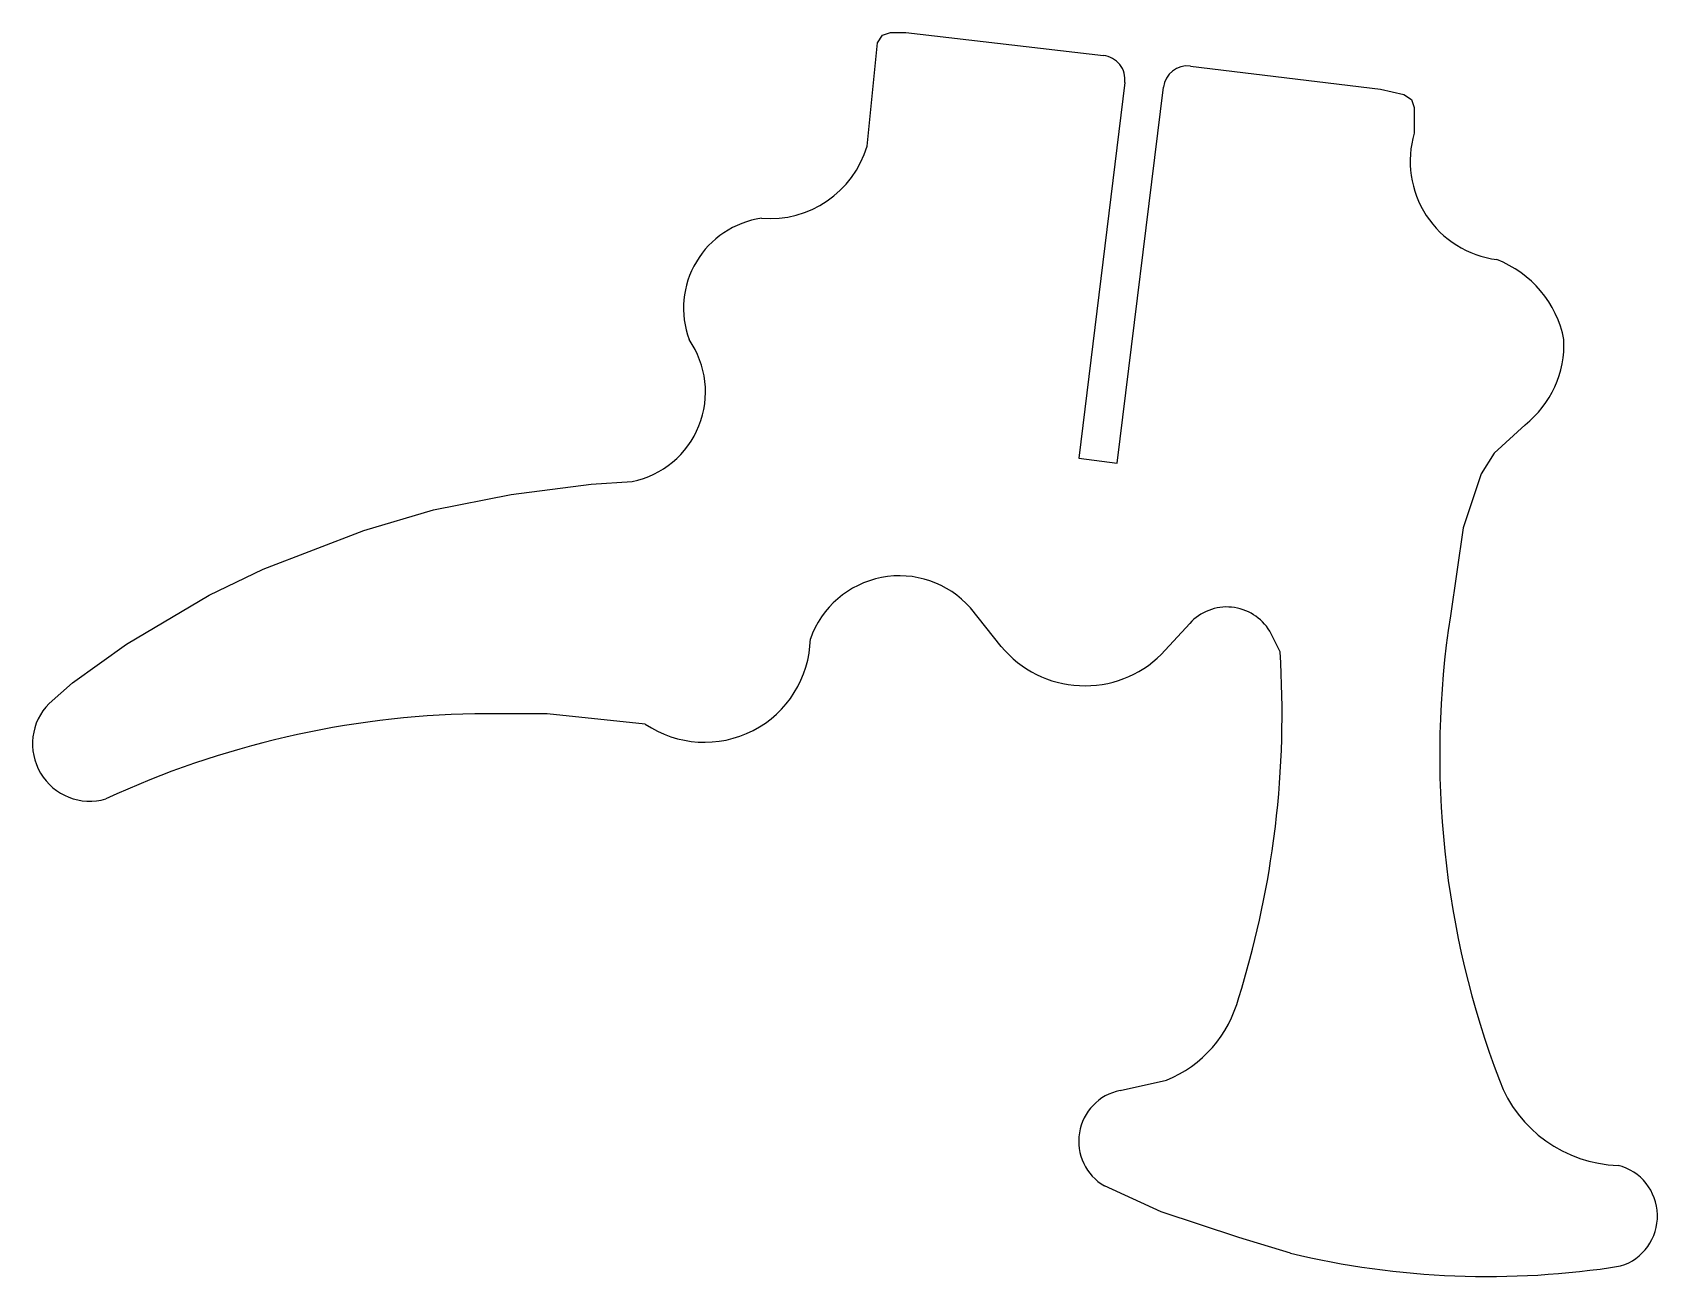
# Model space of a CAD drawing. Extents: x 0 to 66.9, y 0 to 51.2.
import ezdxf

# ---------------------------------------------------------------- set-up
doc = ezdxf.new("R2010")
doc.units = 0
doc.layers.add('WHITE', color=7, linetype='CONTINUOUS')

msp = doc.modelspace()

# ---------------------------------------------------------------- linework, layer by layer
at = {"layer": 'WHITE', "linetype": 'CONTINUOUS'}
for p, q in [((34.79065, 50.795624), (35.00315, 51.114374)), ((35.00315, 51.114374), (35.3219, 51.220624)), ((35.3219, 51.220624), (35.9594, 51.220624)), ((35.9594, 51.220624), (44.097402, 50.274345)), ((34.36565, 46.545624), (34.79065, 50.795624)), ((47.676538, 49.838351), (55.5094, 48.883124)), ((44.974472, 49.159367), (43.07815, 33.689374)), ((44.665799, 33.490918), (46.562913, 48.967375)), ((55.5094, 48.883124), (56.46565, 48.670624)), ((56.46565, 48.670624), (56.7844, 48.458124)), ((56.7844, 48.458124), (56.89065, 48.139374)), ((56.89065, 48.139374), (56.89065, 47.076874)), ((61.4594, 35.070624), (60.1844, 33.901874)), ((43.07815, 33.689374), (44.665799, 33.490918)), ((60.1844, 33.901874), (59.65315, 33.051874)), ((59.65315, 33.051874), (58.9094, 30.820624)), ((16.51565, 31.564374), (19.70315, 32.201874)), ((19.70315, 32.201874), (22.9969, 32.626874)), ((22.9969, 32.626874), (24.6969, 32.733124)), ((13.6469, 30.714374), (16.51565, 31.564374)), ((58.9094, 30.820624), (58.37815, 27.208124)), ((9.50315, 29.120624), (13.6469, 30.714374)), ((7.2719, 28.058124), (9.50315, 29.120624)), ((3.8719, 26.039374), (7.2719, 28.058124)), ((39.89065, 25.933124), (38.61565, 27.526874)), ((47.6469, 26.889374), (46.47815, 25.614374)), ((51.36565, 25.720624), (50.94065, 26.570624)), ((1.64065, 24.445624), (3.8719, 26.039374)), ((0.6844, 23.595624), (1.64065, 24.445624)), ((21.19065, 23.170624), (18.21565, 23.170624)), ((25.22815, 22.745624), (21.19065, 23.170624)), ((51.099575, 17.932733), (51.174645, 18.523188)), ((44.77815, 7.658124), (46.69065, 8.083124)), ((46.47815, 2.664374), (44.14065, 3.726874)), ((49.66565, 1.601874), (46.47815, 2.664374)), ((51.79065, 0.964374), (49.66565, 1.601874))]:
    msp.add_line(p, q, dxfattribs=at)
for centre, radius, start, end in [((43.981901, 49.281037), 1, -6.98849, 83.367485), ((47.555484, 48.845705), 1, 83.047042, 173.01151), ((60.811477, 45.924085), 4.086784, 163.615773, 262.678218), ((30.359077, 47.735495), 4.179524, -94.799218, -16.540348), ((30.549099, 39.866056), 3.743674, 98.288806, 200.142901), ((58.696056, 37.72788), 4.439038, 11.02611, 68.947663), ((23.942159, 36.424395), 3.767641, -78.444211, 34.841392), ((58.814066, 38.388389), 4.243272, -51.433805, 2.545895), ((35.694041, 24.966643), 3.884659, 41.228362, 160.679763), ((49.175147, 25.504181), 2.062596, 31.133872, 137.811047), ((95.671376, 21.475586), 37.731243, 171.261164, 200.789986), ((27.669933, 26.35711), 4.359488, -124.06325, -1.383223), ((43.330828, 28.79993), 4.478102, -140.194519, -45.345912), ((12.395236, 23.153565), 39.054871, -6.80905, 3.768742), ((2.362324, 21.932751), 2.362324, 135.258138, 286.212837), ((18.94388, -14.657958), 37.83559, 91.102853, 114.88638), ((12.395236, 23.153565), 39.054871, -17.386843, -7.682263), ((44.785672, 12.751542), 5.042129, -67.80177, -14.57008), ((65.443261, 9.957881), 5.383352, -159.619629, -91.691027), ((45.209275, 5.570897), 2.131287, 101.670559, 239.907388), ((64.754895, 2.49006), 2.152944, -72.824742, 75.762343), ((59.920928, 34.753865), 34.753865, -103.529078, -80.94488)]:
    msp.add_arc(centre, radius, start, end, dxfattribs=at)

doc.saveas('drawing.dxf')
